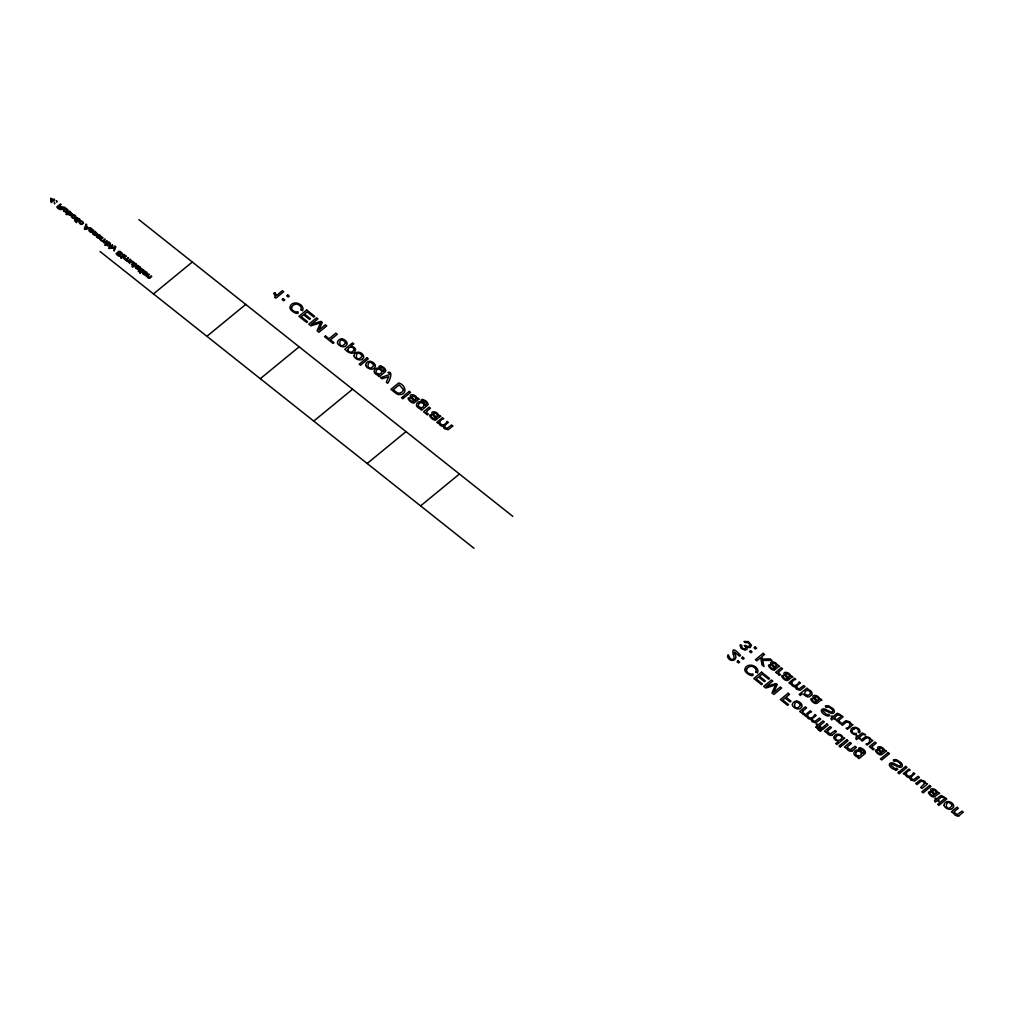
<?xml version="1.0" encoding="UTF-8"?>
<svg xmlns="http://www.w3.org/2000/svg" width="1014" height="1014" viewBox="0 0 1014 1014"><rect width="100%" height="100%" fill="white"/><g stroke="black" fill="none" stroke-linecap="round" stroke-linejoin="round"><path stroke-width="1.5" d="M443.384 426.146L443.448 426.894A3.549 2.434 26.5 0 0 444.601 428.707L448.074 429.759L452.928 426.032L451.623 424.993L446.832 428.516L444.36 426.539M796.472 687.175L798.969 689.064L803.709 685.54L805.015 686.567L800.16 690.306L796.7 689.254A3.549 2.434 26.5 0 1 795.521 687.441L795.47 686.693M911.092 780.032A3.549 2.434 26.5 0 1 909.926 778.22L909.875 777.472M826.499 731.652L825.7 732.133L824.521 731.195L830.149 726.582L831.455 727.621L828.387 730.143M821.416 710.446L821.391 710.637A3.473 2.383 26.5 0 0 821.594 711.663L821.961 712.335A6.528 4.487 26.5 0 0 823.393 713.894A8.784 6.033 26.5 0 0 824.243 714.553L826.892 715.833A3.752 2.573 26.5 0 0 827.982 715.985A4.17 2.865 26.5 0 0 829.794 715.516L828.704 714.249L827.589 714.616A2.383 1.635 26.5 0 1 826.6 714.515L823.013 711.144A1.711 1.179 26.5 0 1 823.216 710.611A1.889 1.306 26.5 0 1 823.558 710.358A1.546 1.065 26.5 0 1 824.268 710.256L831.657 713.412A3.346 2.294 26.5 0 0 833.356 713.096A4.018 2.763 26.5 0 0 833.685 712.867A3.777 2.598 26.5 0 0 834.307 711.917A4.195 2.877 26.5 0 0 834.37 711.524A3.955 2.725 26.5 0 0 834.18 710.421L833.964 709.952A5.856 4.018 26.5 0 0 832.849 708.52L828.692 705.921A4.373 3.004 26.5 0 0 827.158 705.681A4.626 3.181 26.5 0 0 825.307 706.099L826.131 707.493L827.348 707.075A2.51 1.724 26.5 0 1 827.906 707.075L828.97 707.328A5.552 3.815 26.5 0 1 831.442 708.862L831.632 709.014A4.474 3.08 26.5 0 1 832.443 709.965L832.748 710.675A2.053 1.407 26.5 0 1 832.317 711.79A1.8 1.242 26.5 0 1 831.176 711.98L830.276 711.714A5.425 3.726 26.5 0 1 829.718 711.46L825.7 709.369A4.817 3.308 26.5 0 0 824.724 709.027L824.014 708.887A3.346 2.294 26.5 0 0 821.454 710.459M776.204 666.008C776.813 662.763 769.512 661.952 773.314 665.387A13.955 9.595 26.5 0 1 775.127 667.364A11.065 7.605 26.5 0 0 776.04 666.464L776.141 666.261M415.816 398.946C416.374 395.498 409.136 394.915 412.926 398.261A13.955 9.595 26.5 0 1 414.739 400.238M818.475 699.622C819.287 696.479 811.745 695.414 815.586 698.938M883.143 750.943C883.612 747.483 876.464 746.849 880.253 750.259A13.955 9.595 26.5 0 1 882.066 752.236A11.065 7.605 26.5 0 0 882.979 751.323L883.08 751.121M437.364 416.12C437.807 412.394 430.735 412.09 434.486 415.372A13.955 9.595 26.5 0 1 436.299 417.35M789.45 676.668C789.881 672.916 782.795 672.662 786.572 675.907M936.176 793.113C936.606 789.323 929.534 789.12 933.298 792.352M115.064 246.871L110.856 248.265L114.747 247.834L113.619 250.458L114.24 250.952L115.837 246.744L114.785 246.009M385.586 371.061L385.358 371.466A14.057 9.658 26.5 0 1 384.154 372.683L379.299 376.676L378.095 375.712L378.767 375.155A3.79 2.598 26.5 0 1 375.687 374.052C372.455 372.151 374.749 367.537 378.146 368.031A3.841 2.636 26.5 0 1 381.049 369.007L381.454 369.299A3.676 2.522 26.5 0 1 382.861 371.606L383.178 371.339A9.557 6.566 26.5 0 0 384.053 370.49A2.903 1.99 26.5 0 0 381.251 367.322M427.87 404.611L427.553 405.131A14.057 9.658 26.5 0 1 426.425 406.234M865.335 752.971L865.018 753.491A14.057 9.658 26.5 0 1 863.89 754.581L859.035 758.586L857.831 757.623L858.516 757.065A3.79 2.598 26.5 0 1 855.423 755.95C852.191 754.048 854.485 749.447 857.882 749.942A3.841 2.636 26.5 0 1 860.785 750.918M789.374 676.845L789.285 676.972A11.065 7.605 26.5 0 1 788.334 677.897A13.955 9.595 26.5 0 0 786.547 675.932M818.425 699.812L818.349 699.939A11.065 7.605 26.5 0 1 817.36 700.915A13.955 9.595 26.5 0 0 815.56 698.95M936.137 793.227L936.023 793.417A11.065 7.605 26.5 0 1 935.073 794.33A13.955 9.595 26.5 0 0 933.273 792.365M415.689 399.263L415.727 399.186A11.065 7.605 26.5 0 1 414.688 400.238M437.249 416.361L437.288 416.298A11.065 7.605 26.5 0 1 436.248 417.35M418.693 403.762L418.136 406.158L420.911 407.78M856.158 752.122L855.601 754.517L858.376 756.14M425.36 404.979L425.132 405.156A3.676 2.522 26.5 0 0 423.751 402.837M77.419 218.618L75.847 219.911L76.113 220.71L74.554 220.976L74.757 219.049L77.482 217.757L78.395 218.834M100.652 239.57L99.714 239.431L102.401 237.225L103.035 237.72C98.802 238.518 102.807 243.056 104.607 238.974L105.228 239.469L103.314 241.269L104.48 242.397M105.57 242.714L107.421 241.205L106.787 240.711L104.746 242.333M124.038 258.114L123.1 257.987L125.787 255.782L126.408 256.276C122.124 257.188 126.294 261.574 127.979 257.518L128.601 258.025L126.699 259.825L127.853 260.94M128.943 261.27L130.793 259.749L130.172 259.254L128.094 260.902M141.212 269.255L139.64 270.548L139.919 271.334L138.348 271.613L138.563 269.686L141.288 268.393L142.175 269.445M147.03 276.366L146.079 276.226L148.766 274.021L149.4 274.515L147.93 275.719M153.482 293.908L192.305 262.03M206.894 336.306L245.73 304.428M273.919 293.414L274.845 292.653M260.319 378.691L299.143 346.826M313.744 421.089L352.568 389.224M426.438 406.234L421.583 410.226L420.366 409.263L421.051 408.718A3.79 2.598 26.5 0 1 417.971 407.603C414.764 405.714 417.008 401.075 420.417 401.582M367.169 463.487L405.993 431.622M438.783 422.61L437.997 423.256L436.819 422.331L442.446 417.717L443.752 418.757C435.057 421.444 443.359 429.416 447.047 421.355L448.353 422.394L445.083 425.081M420.595 505.885L459.418 474.007M790.869 683.157L790.083 683.804L788.905 682.866L794.532 678.252L795.838 679.291C787.27 681.801 795.191 690.04 799.133 681.902L800.439 682.942L797.169 685.629M806.599 715.694L805.813 716.34L804.647 715.415L810.262 710.801L811.58 711.841C802.936 714.553 811.111 722.5 814.863 714.452L816.169 715.491L812.911 718.166A3.435 2.358 26.5 0 0 812.075 719.598L814.698 721.6L819.439 718.077L820.744 719.116L815.763 722.893L812.429 721.791A3.549 2.434 26.5 0 1 811.251 719.978L811.2 719.23A3.334 2.294 26.5 0 1 808.095 718.356A3.334 2.294 26.5 0 1 806.878 715.795M905.274 773.936L904.475 774.582L903.309 773.657L908.924 769.043L910.242 770.082C901.484 772.795 909.888 780.742 913.525 772.693L914.843 773.733L911.573 776.407M436.489 419.314L439.049 417.248M865.779 738.281L862.306 741.12L861 740.081L865.931 736.379L869.759 737.774A3.726 2.56 26.5 0 1 870.899 739.814L872.889 740.435L867.274 745.049L865.956 744.01C871.001 743.566 870.671 736.874 866.514 737.799A8.226 5.653 26.5 0 0 865.791 738.293M362.404 359.121C366.067 356.7 361.732 352.175 358.588 352.175A4.931 3.384 26.5 0 0 356.168 352.695L355.952 352.783A9.126 6.274 26.5 0 0 355.052 353.506L354.279 354.71A4.119 2.827 26.5 0 0 354.279 356.015M952.412 808.488C956.088 806.067 951.74 801.542 948.597 801.542A4.931 3.384 26.5 0 0 946.176 802.061L945.961 802.15A9.126 6.274 26.5 0 0 945.061 802.86L944.3 804.064A4.119 2.827 26.5 0 0 944.3 805.382M775.317 669.329L777.877 667.263A15.502 10.647 26.5 0 1 778.524 666.806A3.739 2.573 26.5 0 1 779.652 666.452L778.283 665.361M852.571 750.449L856.336 747.369L855.03 746.317L850.239 749.764L847.463 747.724A1.66 1.141 26.5 0 1 847.4 747.318L847.742 746.481A7.022 4.817 26.5 0 1 848.3 745.936L851.367 743.414L850.049 742.375L844.434 746.988L845.613 747.926L846.411 747.445A3.663 2.51 26.5 0 0 847.565 749.663A3.498 2.408 26.5 0 0 851.95 751.121M137.004 265.845L138.639 266.581L138.284 267.873A6.667 4.588 26.5 0 0 137.422 266.935L137.042 266.517M854.029 728.787L854.865 728.496M414.219 402.659C411.697 404.649 404.954 396.335 409.77 398.058M435.779 419.771C433.27 421.773 426.501 413.42 431.318 415.17M770.146 665.184C765.304 663.359 772.123 671.851 774.607 669.785M846.614 722.006C851.139 721.436 850.923 727.938 846.069 728.229L847.374 729.269L852.989 724.655L850.987 724.021A3.726 2.56 26.5 0 0 849.871 721.968L845.968 720.612L841.1 724.288L842.419 725.327L845.879 722.488A8.226 5.653 26.5 0 1 846.601 721.993M85.227 228.758L87.749 228.061L86.013 226.68L85.493 228.023A8.518 5.856 26.5 0 1 85.062 228.822M319.22 323.276L320.601 322.82L317.078 330.754L318.979 332.262L326.749 325.887L325.38 324.81L318.89 330.146L322.275 322.351L321.007 321.337L311.311 324.303L317.914 318.89L316.558 317.8L308.801 324.176L310.918 325.862L318.941 323.352M807.271 695.541L804.584 693.969L805.293 691.409A5.983 4.107 26.5 0 1 807.081 690.433A2.624 1.8 26.5 0 1 810.604 693.006M378.628 374.229L375.852 372.607L376.422 370.211A5.108 3.511 26.5 0 1 378.704 369.159M341.997 339.006C345.115 339.031 349.488 343.493 345.812 345.951A5.019 3.448 26.5 0 1 341.148 346.37A5.019 3.448 26.5 0 1 337.396 342.846M370.199 361.39C373.329 361.402 377.69 365.889 374.014 368.336A5.019 3.448 26.5 0 1 369.349 368.741A5.019 3.448 26.5 0 1 365.598 365.23M796.89 701.194C800.008 701.232 804.394 705.655 800.705 708.14A5.019 3.448 26.5 0 1 796.041 708.545A5.019 3.448 26.5 0 1 792.289 705.034M879.848 753.453L880.697 753.263A6.084 4.183 26.5 0 0 881.28 752.857M398.591 394.446C407.856 395.663 406.132 384.762 398.679 382.975L390.91 389.338L394.598 392.266A8.746 6.008 26.5 0 0 398.527 394.661M95.101 231.598C92.756 230.064 101.907 236.325 94.023 233.359A1.407 0.963 26.5 0 0 93.263 233.195M94.492 235.109L94.923 235.185A1.787 1.229 26.5 0 0 95.557 235.007L93.225 233.537M90.829 232.257L91.361 232.358A1.787 1.229 26.5 0 0 91.982 232.181L89.663 230.736M95.265 232.206L95.772 232.472A2.358 1.622 26.5 0 1 96.076 232.726L96.381 233.512L95.582 233.512A8.251 5.666 26.5 0 1 95.088 233.258A16.059 11.04 26.5 0 0 94.543 232.967L94.01 232.713M90.347 229.848L90.968 230.14A16.059 11.04 26.5 0 1 91.514 230.432A8.251 5.666 26.5 0 0 92.02 230.685L92.806 230.672L92.515 229.899A2.358 1.622 26.5 0 0 92.211 229.646C87.141 225.463 99.41 234.044 90.525 230.558A1.407 0.963 26.5 0 0 89.701 230.368M107.763 245.287C112.985 245.654 106.711 240.61 107.332 244.932C109.867 248.76 112.427 242.46 108.346 241.94L104.632 244.982L105.253 245.477L106.584 244.399L107.547 245.705M300.778 309.676L302.451 310.588M755.671 671.864L757.344 672.764M783.404 675.704C778.841 674.095 784.684 681.928 787.865 680.318A7.428 5.108 26.5 0 0 788.562 679.849L791.135 677.783A15.502 10.647 26.5 0 1 791.782 677.327A3.739 2.573 26.5 0 1 792.923 676.972L791.541 675.882A3.688 2.535 26.5 0 0 790.603 676.249C790.464 671.965 781.401 670.508 784.519 675.286A8.239 5.653 26.5 0 0 785.128 675.932L785.596 676.389A17.77 12.206 26.5 0 1 787.637 678.505M812.429 698.735C807.879 697.214 813.786 704.984 816.878 703.348A7.428 5.108 26.5 0 0 817.576 702.879L820.149 700.813A15.502 10.647 26.5 0 1 820.795 700.357A3.739 2.573 26.5 0 1 821.936 700.002L820.567 698.912A3.688 2.535 26.5 0 0 819.616 699.28C819.464 694.894 810.313 693.665 813.545 698.316A8.239 5.653 26.5 0 0 814.141 698.95L814.61 699.419M135.242 266.39L135.927 266.834M877.085 750.056C872.534 748.497 878.454 756.317 881.546 754.657A7.428 5.108 26.5 0 0 882.243 754.188L884.816 752.135A15.502 10.647 26.5 0 1 885.463 751.666A3.739 2.573 26.5 0 1 886.591 751.323L885.222 750.221A3.688 2.535 26.5 0 0 884.271 750.588C884.259 746.291 875.082 744.922 878.2 749.625A8.239 5.653 26.5 0 0 878.808 750.271L879.277 750.74M930.142 792.149C925.592 790.375 931.372 798.462 934.591 796.763A7.428 5.108 26.5 0 0 935.288 796.294L937.861 794.228A15.502 10.647 26.5 0 1 938.508 793.772A3.739 2.573 26.5 0 1 939.648 793.417L938.28 792.327A3.688 2.535 26.5 0 0 937.329 792.695C937.088 788.246 928 787.105 931.258 791.731A8.239 5.653 26.5 0 0 931.853 792.365M82.426 222.966L83.11 223.41M100.107 236.794L100.804 237.263M860.785 750.918L861.19 751.209A3.676 2.522 26.5 0 1 862.597 753.516L862.927 753.25A9.557 6.566 26.5 0 0 863.789 752.388A2.903 1.99 26.5 0 0 860.987 749.232M423.725 402.862L423.332 402.558A3.841 2.636 26.5 0 0 420.417 401.557M300.626 304.948C297.698 301.893 291.246 302.185 290.029 306.697C288.546 310.905 300.068 316.292 297.939 311.742A4.309 2.966 26.5 0 1 293.236 310.74A4.309 2.966 26.5 0 1 291.715 306.9M755.506 667.136C752.578 664.081 746.152 664.373 744.91 668.885C743.439 673.093 754.961 678.48 752.832 673.93A4.309 2.966 26.5 0 1 748.129 672.928A4.309 2.966 26.5 0 1 746.608 669.088M417.907 398.236L419.276 399.313A3.739 2.573 26.5 0 0 418.136 399.681A15.502 10.647 26.5 0 0 417.502 400.137L414.929 402.203A7.428 5.108 26.5 0 1 414.232 402.672M275.06 297.457L275.909 298.129L283.705 291.728L282.386 290.688L276.315 295.67A10.634 7.301 26.5 0 0 274.807 292.666M138.88 219.632L512.843 516.405M140.464 267.43L139.818 266.91A1.762 1.217 26.5 0 0 139.362 267.088C139.602 265.567 135.077 263.894 136.459 266.631A3.942 2.7 26.5 0 0 136.738 266.935L136.966 267.151A8.492 5.83 26.5 0 1 137.942 268.165M100.411 237.618L97.648 235.438A1.559 1.077 26.5 0 1 100.348 236.908M100.056 251.51L474.007 548.282M858.452 728.774C856.171 726.049 850.201 727.127 850.683 731.145C850.797 734.035 858.465 736.468 856.158 733.337A2.636 1.813 26.5 0 1 853.598 733.185A2.636 1.813 26.5 0 1 852.026 731.145A5.818 3.993 26.5 0 1 854.143 728.939M911.092 780.032L914.565 781.084L919.406 777.358L918.114 776.318L913.424 779.842L910.864 777.966M943.121 797.524L944.3 797.131L941.03 795.47A9.063 6.223 26.5 0 0 939.889 796.256L936.619 798.893L935.656 798.132L934.921 798.74L935.884 799.501L934.49 800.642L935.225 802.15L937.19 800.54L938.508 801.58L939.243 800.971L937.925 799.932L941.207 797.232A4.043 2.776 26.5 0 1 941.765 796.852M839.503 715.288L840.682 714.895L837.412 713.248A9.063 6.223 26.5 0 0 836.271 714.033L833.001 716.657L832.038 715.897L831.303 716.505L832.266 717.266L830.872 718.419L831.607 719.915L833.559 718.305L834.877 719.357L835.625 718.749L834.307 717.697L837.589 714.997A4.043 2.776 26.5 0 1 838.147 714.616M61.436 207.439C63.945 211.026 57.975 209.746 56.771 206.995L60.485 203.953L61.157 204.486L59.509 205.842L60.358 206.514A2.472 1.698 26.5 0 0 60.701 206.767A2.396 1.648 26.5 0 0 61.917 206.945L64.972 207.528L63.083 207.655A3.473 2.383 26.5 0 1 61.436 207.477M900.407 763.91L900.724 764.619A2.053 1.407 26.5 0 1 900.293 765.735A1.8 1.242 26.5 0 1 899.152 765.925L898.252 765.659A5.425 3.726 26.5 0 1 897.682 765.405L893.676 763.314A4.817 3.308 26.5 0 0 892.7 762.972L891.99 762.832A3.346 2.294 26.5 0 0 889.43 764.404L889.367 764.581A3.473 2.383 26.5 0 0 889.57 765.608L889.937 766.28A6.528 4.487 26.5 0 0 891.369 767.839A8.784 6.033 26.5 0 0 892.219 768.498L894.868 769.778A3.752 2.573 26.5 0 0 895.958 769.93M733.35 654.385C731.487 647.908 734.782 648.567 740.537 655.462L739.624 656.223L734.389 652.065A6.768 4.652 26.5 0 0 734.554 653.434C739.219 659.911 730.384 663.663 727.558 656.819C728.331 651.66 728.736 657.68 730.498 658.783C731.829 660.025 734.605 659.341 734.035 657.199A25.806 17.732 26.5 0 0 733.312 654.385M443.46 426.298A3.334 2.294 26.5 0 1 440.279 425.259A3.334 2.294 26.5 0 1 439.062 422.699M444.259 426.514A3.435 2.358 26.5 0 1 445.146 425.132M439.049 417.248A15.502 10.647 26.5 0 1 439.696 416.779A3.739 2.573 26.5 0 1 440.837 416.437L439.455 415.347A3.688 2.535 26.5 0 0 438.517 415.715C438.428 411.38 429.277 410.036 432.433 414.751A8.239 5.653 26.5 0 0 433.041 415.385L433.51 415.854A17.77 12.206 26.5 0 1 435.551 417.958A6.084 4.183 26.5 0 1 434.943 418.389L434.169 418.579A3.118 2.142 26.5 0 1 431.102 415.068M436.476 419.302A7.428 5.108 26.5 0 1 435.792 419.783M426.641 411.709A6.73 4.626 26.5 0 1 427.54 410.632L430.481 408.211L429.163 407.172L423.548 411.785L424.727 412.723C425.183 411.025 427.059 417.286 428.364 413.889A2.028 1.394 26.5 0 1 426.463 411.646M418.807 403.838A5.108 3.511 26.5 0 1 420.975 402.71A2.636 1.813 26.5 0 1 424.093 405.22M423.928 405.182A4.702 3.232 26.5 0 1 420.873 407.666M423.294 399.503A2.928 2.015 26.5 0 0 421.14 400.048L422.521 400.923A1.686 1.153 26.5 0 1 423.522 400.733M423.32 399.846A4.753 3.257 26.5 0 1 428.009 404.434M425.436 404.865A9.557 6.566 26.5 0 0 426.336 404.041A2.903 1.99 26.5 0 0 423.535 400.872M417.895 398.223A3.688 2.535 26.5 0 0 416.957 398.603C416.868 394.269 407.717 392.938 410.873 397.64A8.239 5.653 26.5 0 0 411.481 398.274L411.95 398.743A17.77 12.206 26.5 0 1 413.991 400.86A6.084 4.183 26.5 0 1 413.382 401.278L412.609 401.468A3.118 2.142 26.5 0 1 409.542 397.957M389.553 374.153A5.869 4.031 26.5 0 1 389.376 374.66L380.542 377.664L381.948 378.78L388.679 376.764L386.321 382.24L387.627 383.279C389.3 381.986 393.736 370.325 387.969 372.43A2.484 1.711 26.5 0 1 389.782 374.141M378.754 369.248A2.636 1.813 26.5 0 1 381.809 371.669M381.644 371.631A4.702 3.232 26.5 0 1 378.59 374.115M381.011 365.94A2.928 2.015 26.5 0 0 378.868 366.498L380.25 367.372A1.686 1.153 26.5 0 1 381.239 367.169M381.036 366.295A4.753 3.257 26.5 0 1 385.726 370.883M370.186 361.352A4.931 3.384 26.5 0 0 367.778 361.909L367.562 361.998A9.126 6.274 26.5 0 0 366.662 362.708L365.889 363.925A4.119 2.827 26.5 0 0 365.889 365.23M362.442 359.159A5.019 3.448 26.5 0 1 357.739 359.526A5.019 3.448 26.5 0 1 353.987 356.015M347.979 349.691A5.007 3.435 26.5 0 1 351.072 347.156M351.009 346.991A2.56 1.762 26.5 0 1 354.013 349.437A3.232 2.218 26.5 0 1 353.734 350.35M353.556 350.274A5.628 3.866 26.5 0 1 350.743 352.188A2.573 1.774 26.5 0 1 347.739 349.627M341.984 338.98A4.931 3.384 26.5 0 0 339.576 339.525L339.36 339.614A9.126 6.274 26.5 0 0 338.461 340.336L337.687 341.541A4.119 2.827 26.5 0 0 337.687 342.859M294.985 304.187A4.36 2.991 26.5 0 1 299.941 305.734A4.36 2.991 26.5 0 1 300.803 309.688M291.893 306.976A8.505 5.843 26.5 0 1 295.112 304.377M300.765 304.834A6.147 4.221 26.5 0 1 302.527 310.626M273.793 293.439A8.619 5.919 26.5 0 1 275.162 297.482M958.788 815.776A7.63 5.247 26.5 0 0 959.523 815.269L963.3 812.189L961.994 811.149L957.203 814.597L954.428 812.544A1.66 1.141 26.5 0 1 954.364 812.138L954.706 811.301A7.022 4.817 26.5 0 1 955.264 810.756L958.331 808.234L957.013 807.195L951.398 811.808L952.577 812.746L953.375 812.277A3.663 2.51 26.5 0 0 954.529 814.496A3.498 2.408 26.5 0 0 958.914 815.94M952.463 808.513A5.019 3.448 26.5 0 1 947.76 808.893A5.019 3.448 26.5 0 1 944.009 805.37M941.867 796.662A2.89 1.99 26.5 0 1 943.159 797.498M929.914 792.061A3.118 2.142 26.5 0 0 932.905 795.572L933.742 795.369A6.084 4.183 26.5 0 0 934.338 794.963A17.77 12.206 26.5 0 0 932.297 792.859M909.938 777.624A3.334 2.294 26.5 0 1 906.769 776.585A3.334 2.294 26.5 0 1 905.54 774.037M910.749 777.839A3.435 2.358 26.5 0 1 911.637 776.471M895.958 769.93A4.17 2.865 26.5 0 0 897.77 769.461L896.68 768.194L895.565 768.561A2.383 1.635 26.5 0 1 894.576 768.46L890.989 765.076A1.711 1.179 26.5 0 1 891.192 764.556A1.889 1.306 26.5 0 1 891.521 764.303A1.546 1.065 26.5 0 1 892.244 764.201L899.633 767.357A3.346 2.294 26.5 0 0 901.332 767.04A4.018 2.763 26.5 0 0 901.661 766.812A3.777 2.598 26.5 0 0 902.283 765.862A4.195 2.877 26.5 0 0 902.346 765.469A3.955 2.725 26.5 0 0 902.156 764.366L901.94 763.897A5.856 4.018 26.5 0 0 900.812 762.465L896.668 759.866A4.373 3.004 26.5 0 0 895.134 759.625A4.626 3.181 26.5 0 0 893.283 760.044L894.107 761.438L895.324 761.02A2.51 1.724 26.5 0 1 895.882 761.02L896.946 761.273A5.552 3.815 26.5 0 1 899.418 762.807M899.608 762.959A4.474 3.08 26.5 0 1 900.419 763.91M879.848 753.478A3.118 2.142 26.5 0 1 876.869 749.954M879.252 750.753A17.77 12.206 26.5 0 1 881.318 752.844M872.395 746.596A6.73 4.626 26.5 0 1 873.308 745.518L876.248 743.097L874.93 742.058L869.315 746.672L870.494 747.61C870.912 745.949 872.851 752.147 874.131 748.776A2.028 1.394 26.5 0 1 872.23 746.519M863.104 734.161A2.89 1.99 26.5 0 1 864.41 734.998L865.55 734.63L862.268 732.983A9.063 6.223 26.5 0 0 861.127 733.768L857.869 736.392L856.906 735.632L856.158 736.24L857.122 737.001L855.74 738.141L856.462 739.65L858.427 738.04L859.745 739.079L860.493 738.471L859.175 737.432L862.458 734.732A4.043 2.776 26.5 0 1 863.015 734.351M854.726 728.255A2.776 1.914 26.5 0 1 857.869 729.484A2.776 1.914 26.5 0 1 858.047 731.981L859.454 732.894A4.373 3.004 26.5 0 0 858.541 728.711M839.237 720.282A6.73 4.626 26.5 0 1 840.15 719.205L843.078 716.784L841.772 715.745L836.144 720.358L837.336 721.296C837.741 719.636 839.693 725.821 840.961 722.462A2.028 1.394 26.5 0 1 839.06 720.206M838.248 714.426A2.89 1.99 26.5 0 1 839.541 715.263M812.201 698.646A3.118 2.142 26.5 0 0 815.193 702.157L816.042 701.954A6.084 4.183 26.5 0 0 816.625 701.549A17.77 12.206 26.5 0 0 814.584 699.445M810.338 692.93A5.019 3.448 26.5 0 1 807.22 695.414M795.546 686.833A3.334 2.294 26.5 0 1 792.365 685.806A3.334 2.294 26.5 0 1 791.148 683.246M796.345 687.061A3.435 2.358 26.5 0 1 797.232 685.679M783.188 675.616A3.118 2.142 26.5 0 0 786.18 679.139L787.016 678.924A6.084 4.183 26.5 0 0 787.599 678.518M778.727 672.257A6.73 4.626 26.5 0 1 779.627 671.179L782.567 668.758L781.262 667.719L775.634 672.333L776.813 673.271C777.218 671.61 779.183 677.796 780.45 674.437A2.028 1.394 26.5 0 1 778.549 672.181M778.283 665.349A3.688 2.535 26.5 0 0 777.332 665.729C777.155 661.394 768.067 660.038 771.261 664.766A8.239 5.653 26.5 0 0 771.857 665.399L772.338 665.868A17.77 12.206 26.5 0 1 774.379 667.985M775.304 669.316A7.428 5.108 26.5 0 1 774.62 669.798M769.93 665.083A3.118 2.142 26.5 0 0 772.909 668.606L773.758 668.403A6.084 4.183 26.5 0 0 774.341 667.985M856.26 752.185A5.108 3.511 26.5 0 1 858.44 751.057M858.49 751.146A2.636 1.813 26.5 0 1 861.545 753.579M861.38 753.541A4.702 3.232 26.5 0 1 858.326 756.026M860.747 747.85A2.928 2.015 26.5 0 0 858.605 748.408L859.986 749.283A1.686 1.153 26.5 0 1 860.975 749.08M860.772 748.205A4.753 3.257 26.5 0 1 865.474 752.794M852.559 750.436A7.63 5.247 26.5 0 1 851.836 750.943M835.891 737.153A5.691 3.904 26.5 0 1 838.705 735.239A2.56 1.762 26.5 0 1 841.81 737.774A4.614 3.169 26.5 0 1 840.695 739.333A5.514 3.79 26.5 0 1 838.515 740.41A2.56 1.762 26.5 0 1 836.119 739.333A2.56 1.762 26.5 0 1 835.485 737.381M828.387 730.143A7.022 4.817 26.5 0 0 827.842 730.688L827.487 731.525A1.66 1.141 26.5 0 0 827.525 731.829L830.327 733.971L835.118 730.524L836.436 731.563L832.671 734.656A7.63 5.247 26.5 0 1 831.924 735.15M832.05 735.315A3.498 2.408 26.5 0 1 827.69 733.857A3.663 2.51 26.5 0 1 826.486 731.652M802.746 711.384A6.73 4.626 26.5 0 1 803.658 710.307L806.599 707.886L805.281 706.847L799.666 711.46L800.845 712.398C801.237 710.751 803.215 716.923 804.482 713.564A2.028 1.394 26.5 0 1 802.581 711.308M796.877 701.156A4.931 3.384 26.5 0 0 794.456 701.713L794.254 701.802A9.126 6.274 26.5 0 0 793.341 702.525L792.58 703.729A4.119 2.827 26.5 0 0 792.58 705.034M749.878 666.375A4.36 2.991 26.5 0 1 754.822 667.922A4.36 2.991 26.5 0 1 755.696 671.876M746.773 669.164A8.505 5.843 26.5 0 1 750.005 666.566M755.658 667.022A6.147 4.221 26.5 0 1 757.407 672.814M149.666 278.178A1.698 1.166 26.5 0 1 147.182 276.416M147.981 275.77A1.914 1.318 26.5 0 0 147.448 276.505L148.855 277.557L151.149 275.909L151.77 276.404L150.047 277.823A3.65 2.51 26.5 0 1 149.616 278.115M141.529 268.989A1.382 0.951 26.5 0 1 141.871 269.166M140.426 267.379A3.219 2.205 26.5 0 0 139.628 267.835L138.398 268.811A3.549 2.434 26.5 0 1 138.056 269.04A2.129 1.458 26.5 0 1 135.927 268.241A2.129 1.458 26.5 0 1 135.432 266.492M137.245 268.469A1.483 1.027 26.5 0 1 135.813 266.783M137.879 268.14A1.584 1.09 26.5 0 1 137.27 268.507M126.268 259.888A1.597 1.09 26.5 0 1 124.164 258.164M129.108 261.397A1.736 1.191 26.5 0 1 126.129 259.774M116.42 253.639A1.813 1.242 26.5 0 0 116.635 254.349A3.308 2.269 26.5 0 0 118.651 255.972A1.977 1.356 26.5 0 0 120.539 255.921L118.118 255.084A3.65 2.51 26.5 0 1 117.7 254.742C115.495 251.459 127.954 258.519 120.374 251.573A2.231 1.534 26.5 0 0 118.093 251.599L118.701 252.144A1.889 1.293 26.5 0 1 119.272 251.941L121.655 253.247L120.945 254.261A2.167 1.496 26.5 0 1 120.413 254.032A16.186 11.116 26.5 0 1 119.677 253.652L118.486 253.044A1.736 1.191 26.5 0 0 116.331 253.614M100.792 239.608A1.597 1.09 26.5 0 0 102.883 241.332A1.736 1.191 26.5 0 0 105.735 242.84M100.665 237.808A2.497 1.711 26.5 0 1 96.723 237.01A2.497 1.711 26.5 0 1 98.155 234.526A2.497 1.711 26.5 0 1 100.944 237.314M94.403 235.007A2.383 1.635 26.5 0 1 92.591 233.575A1.28 0.875 26.5 0 1 93.922 232.637M90.842 232.181A2.383 1.635 26.5 0 1 89.017 230.736A1.28 0.875 26.5 0 1 90.347 229.81M81.589 223.853A1.584 1.09 26.5 0 1 79.814 222.446A1.584 1.09 26.5 0 1 81.247 221.508A1.584 1.09 26.5 0 1 82.793 223.067M82.21 224.411A2.32 1.597 26.5 0 1 79.13 222.535A2.32 1.597 26.5 0 1 81.259 220.976A2.32 1.597 26.5 0 1 83.414 223.536M77.723 218.352A1.382 0.951 26.5 0 1 78.078 218.53M67.254 210.304C64.693 214.651 63.134 206.26 67.254 210.304M75.175 216.603C72.045 220.938 71.373 212.484 75.175 216.603M146.51 273.21C143.418 277.519 142.695 269.09 146.51 273.21M345.685 342.973C337.624 352.733 338.055 332.757 345.685 342.973M362.277 356.129C354.228 365.927 354.672 345.901 362.277 356.129M373.887 365.344C365.965 375.155 366.219 355.103 373.887 365.344M800.578 705.161C792.428 714.933 793.011 694.92 800.578 705.161M952.298 805.496C944.072 815.269 944.794 795.28 952.298 805.496M133.278 262.689L131.389 264.565L132.023 265.072L134.71 262.867L131.719 260.877L129.019 262.689L129.653 263.184L131.3 261.827A3.929 2.7 26.5 0 1 131.617 261.612L133.278 262.727M924.616 783.505L920.661 787.434L921.98 788.474L927.595 783.86L925.592 783.226A3.726 2.56 26.5 0 0 924.464 781.173L920.56 779.817L915.705 783.492L917.011 784.532L920.484 781.693A8.226 5.653 26.5 0 1 921.206 781.198L923.323 781.591L924.616 783.505M816.004 727.165L818.577 729.979L819.211 729.142L817.867 727.291L818.691 726.556L820.187 727.748L820.934 727.139L819.426 725.948L824.306 721.943L823 720.903L818.121 724.909L816.967 723.996L816.219 724.604L817.385 725.517L816.004 727.165M833.901 737.305C833.216 741.373 842.52 740.626 835.612 743.439L836.918 744.479L844.675 738.103L842.761 737.571A3.169 2.18 26.5 0 0 841.772 735.606C839.541 733.198 834.446 733.68 833.901 737.305M50.776 198.364L51.207 202.585L53.615 200.62L54.718 200.823L54.3 199.048L53.412 199.771L50.776 198.364M749.967 644.98C748.991 648.897 745.036 644.067 744.301 645.677A4.094 2.814 26.5 0 1 745.759 647.287L745.341 648.681L743.541 648.833L741.64 647.274L741.918 645.563L740.435 644.651L740.043 645.411L741.196 648.478L745.277 650.202L747.166 649.214L746.874 647.224L750.183 647.616L751.526 645.183L748.357 641.583L744.035 641.494L745.214 642.635L748.332 642.699L749.967 644.98M68.255 213.434C72.057 217.237 70.663 209.252 68.268 213.371M355.496 350.045C354.203 356.294 347.194 351.934 345.977 350.236L344.785 349.285L352.568 342.897L353.873 343.936C347.13 346.674 356.142 346.066 355.496 350.045M51.397 198.845L51.321 201.494L52.994 200.113L51.397 198.845M403.559 389.617L402.419 391.784L399.681 393.153A3.752 2.573 26.5 0 1 397.463 392.849A7.96 5.463 26.5 0 1 395.523 391.467L393.242 389.718L399.174 384.851L403.559 389.617M71.931 213.713C70.498 217.44 68.344 213.168 66.417 214.651L65.796 214.157L69.497 211.115L71.931 213.713M61.36 208.44L59.078 206.197L57.849 207.198L60.181 208.922L61.36 208.529M86.063 224.259L84.314 228.86L85.049 229.443L90.842 228.049L88.357 227.897L86.228 226.198L86.786 224.829L86.063 224.259M777.168 684.539L773.783 692.334L780.273 686.998L781.629 688.075L773.872 694.451L771.971 692.942L775.495 685.008L765.811 688.05L763.681 686.364L771.451 679.988L772.807 681.078L766.204 686.491L775.9 683.525L777.168 684.539M811.618 694.882L811.099 695.515A9.506 6.528 26.5 0 1 810.68 695.87C806.155 700.167 803.025 690.306 800.502 695.515L799.184 694.476L806.954 688.113L808.171 689.076L807.461 689.647A3.346 2.307 26.5 0 1 810.287 690.521A4.183 2.877 26.5 0 1 812.011 693.196A4.905 3.372 26.5 0 1 811.606 694.882M54.426 202.661L54.629 203.649L54.426 202.661M56.607 200.873L56.797 201.875L56.607 200.873M76.24 221.597L76.342 222.535L76.24 221.597M79.422 218.986L76.734 221.191L77.356 221.686L80.043 219.48L79.422 218.986M112.3 245.071L108.587 248.126L109.208 248.62L112.922 245.578L112.3 245.071M121.021 257.138L121.122 258.063L121.021 257.138M124.202 254.527L121.515 256.732L122.136 257.226L124.823 255.021L124.202 254.527M135.673 263.627L131.959 266.669L132.593 267.176L136.307 264.122L135.673 263.627M140.033 272.234L140.135 273.159L140.033 272.234M143.228 269.623L140.54 271.828L141.161 272.322L143.849 270.117L143.228 269.623M283.248 298.699L282.171 299.586L283.654 300.778L284.744 299.878L283.248 298.699M287.786 294.973L286.696 295.86L288.191 297.051L289.282 296.164L287.786 294.973M306.684 309.967L298.915 316.343L306.634 322.465L307.559 321.717L301.247 316.71L303.63 314.758L309.536 319.448L310.436 318.7L304.53 314.01L307.179 311.843L313.732 317.04L314.644 316.292L306.684 309.967M325.519 335.976L324.607 336.724L333.074 343.442L333.986 342.694L330.45 339.88L337.294 334.265L335.888 333.15L329.043 338.765L325.519 335.976M366.967 357.815L359.209 364.178L360.515 365.23L368.285 358.855L366.967 357.815M402.621 396.867L401.531 397.767L402.837 398.806L403.927 397.906L402.621 396.867M409.288 391.391L403.661 396.005L404.979 397.044L410.594 392.431L409.288 391.391M738.141 660.887L737.051 661.774L738.547 662.966L739.637 662.066L738.141 660.887M742.679 657.161L741.589 658.048L743.085 659.239L744.175 658.34L742.679 657.161M750.563 650.684L749.485 651.571L750.968 652.763L752.058 651.875L750.563 650.684M755.1 646.957L754.01 647.857L755.506 649.036L756.596 648.149L755.1 646.957M763.136 653.333L755.379 659.708L756.786 660.824L760.639 657.668L762.084 665.032L764.011 666.553L762.667 660.418L771.958 660.342L770.095 658.859L762.363 659.075L761.856 656.666L764.543 654.461L763.136 653.333M761.565 672.155L753.808 678.518L761.527 684.653L762.439 683.905L756.14 678.898L758.51 676.946L764.417 681.636L765.329 680.888L759.423 676.199L762.072 674.031L768.625 679.228L769.537 678.48L761.565 672.155M788.131 693.234L780.374 699.609L787.574 705.326L788.486 704.565L782.694 699.977L785.102 698L790.109 701.98L791.034 701.219L786.015 697.252L789.538 694.349L788.131 693.234M820.174 729.421L819.084 730.321L820.389 731.36L821.492 730.46L820.174 729.421M826.841 723.958L821.226 728.572L822.531 729.611L828.146 724.997L826.841 723.958M840.086 745.227L838.984 746.114L840.302 747.166L841.392 746.266L840.086 745.227M846.741 739.751L841.126 744.365L842.431 745.404L848.059 740.79L846.741 739.751M888.175 752.578L880.418 758.941L881.736 759.98L889.493 753.617L888.175 752.578M898.962 771.882L897.859 772.782L899.177 773.821L900.267 772.922L898.962 771.882M905.629 766.419L900.001 771.033L901.319 772.072L906.934 767.459L905.629 766.419M929.623 785.457L921.865 791.833L923.171 792.872L930.928 786.496L929.623 785.457M938.749 803.468L937.646 804.356L938.964 805.408L940.054 804.508L938.749 803.468M945.416 797.993L939.788 802.606L941.106 803.646L946.721 799.032L945.416 797.993M99.372 237.403L97.306 235.768A1.407 0.963 26.5 0 0 98.65 237.72A1.762 1.217 26.5 0 0 99.359 237.39M143.101 273.881A2.548 1.749 26.5 0 0 147.207 274.3A2.548 1.749 26.5 0 0 144.533 271.207A2.548 1.749 26.5 0 0 143.101 273.881M71.766 217.275A2.548 1.749 26.5 0 0 75.873 217.68A2.548 1.749 26.5 0 0 73.198 214.6A2.548 1.749 26.5 0 0 71.766 217.275M63.831 210.975A2.548 1.749 26.5 0 0 67.938 211.394A2.548 1.749 26.5 0 0 65.264 208.301A2.548 1.749 26.5 0 0 63.831 210.975"/></g></svg>
